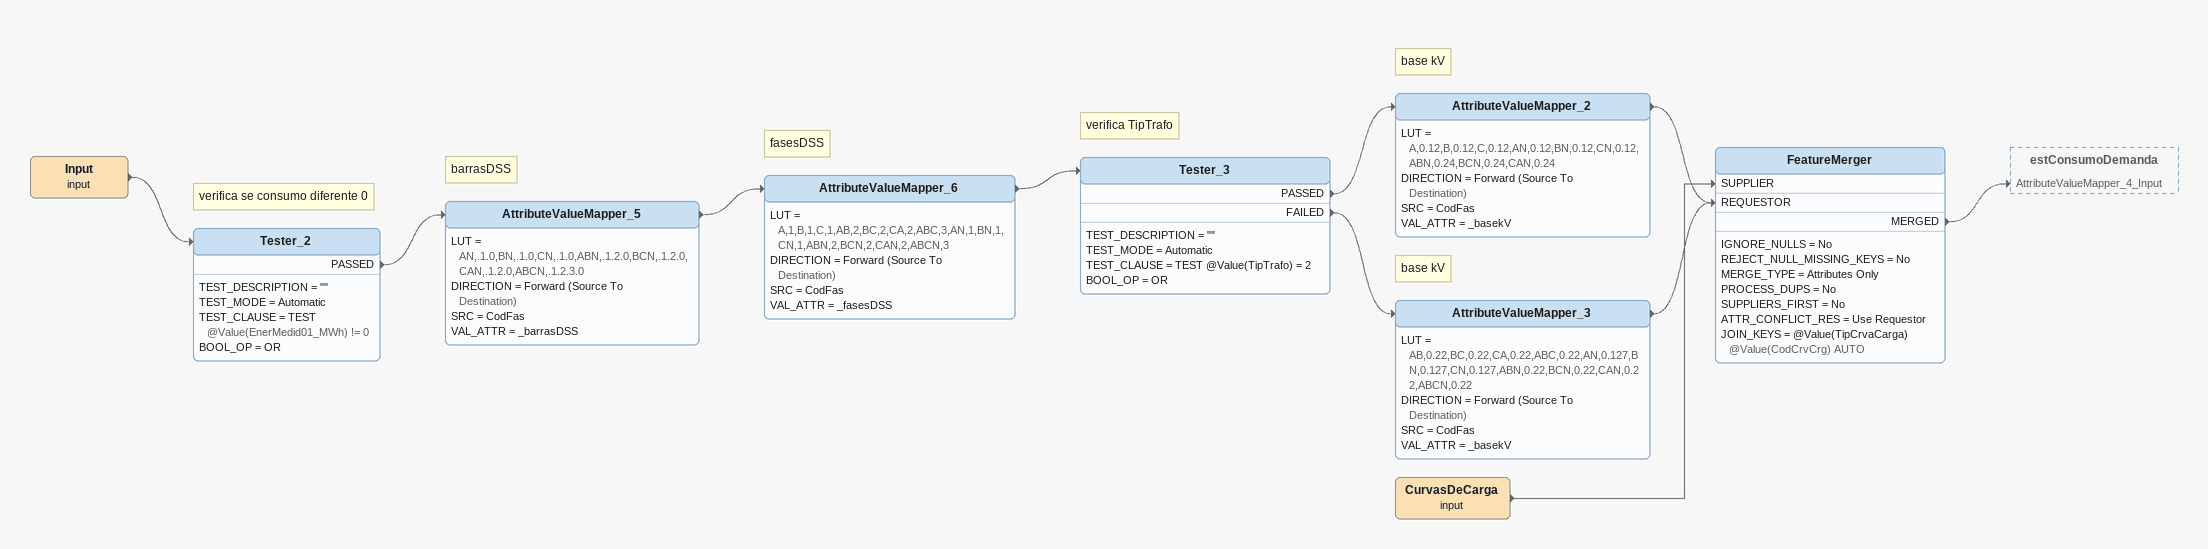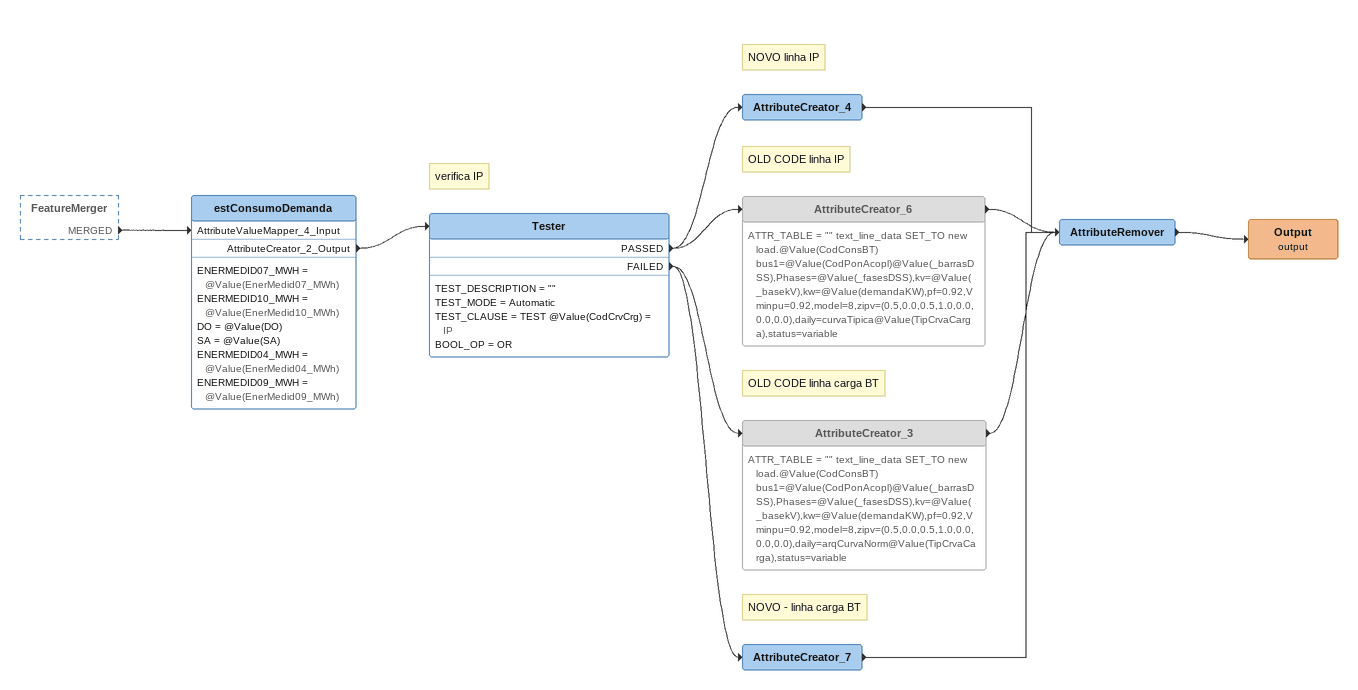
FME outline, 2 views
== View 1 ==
Input (input)
    -> Tester_2
Note: verifica se consumo diferente 0
Tester_2
    TEST_DESCRIPTION = ""
    TEST_MODE = Automatic
    TEST_CLAUSE = TEST @Value(EnerMedid01_MWh) != 0
    BOOL_OP = OR
    PASSED -> AttributeValueMapper_5
Note: barrasDSS
AttributeValueMapper_5
    LUT = AN,.1.0,BN,.1.0,CN,.1.0,ABN,.1.2.0,BCN,.1.2.0,CAN,.1.2.0,ABCN,.1.2.3.0
    DIRECTION = Forward (Source To Destination)
    SRC = CodFas
    VAL_ATTR = _barrasDSS
    -> AttributeValueMapper_6
Note: fasesDSS
AttributeValueMapper_6
    LUT = A,1,B,1,C,1,AB,2,BC,2,CA,2,ABC,3,AN,1,BN,1,CN,1,ABN,2,BCN,2,CAN,2,ABCN,3
    DIRECTION = Forward (Source To Destination)
    SRC = CodFas
    VAL_ATTR = _fasesDSS
    -> Tester_3
Note: verifica TipTrafo
Tester_3
    TEST_DESCRIPTION = ""
    TEST_MODE = Automatic
    TEST_CLAUSE = TEST @Value(TipTrafo) = 2
    BOOL_OP = OR
    PASSED -> AttributeValueMapper_2
    FAILED -> AttributeValueMapper_3
Note: base kV
AttributeValueMapper_2
    LUT = A,0.12,B,0.12,C,0.12,AN,0.12,BN,0.12,CN,0.12,ABN,0.24,BCN,0.24,CAN,0.24
    DIRECTION = Forward (Source To Destination)
    SRC = CodFas
    VAL_ATTR = _basekV
    -> FeatureMerger [REQUESTOR]
Note: base kV
AttributeValueMapper_3
    LUT = AB,0.22,BC,0.22,CA,0.22,ABC,0.22,AN,0.127,BN,0.127,CN,0.127,ABN,0.22,BCN,0.22,CAN,0.22,ABCN,0.22
    DIRECTION = Forward (Source To Destination)
    SRC = CodFas
    VAL_ATTR = _basekV
    -> FeatureMerger [REQUESTOR]
CurvasDeCarga (input)
    -> FeatureMerger [SUPPLIER]
FeatureMerger
    IGNORE_NULLS = No
    REJECT_NULL_MISSING_KEYS = No
    MERGE_TYPE = Attributes Only
    PROCESS_DUPS = No
    SUPPLIERS_FIRST = No
    ATTR_CONFLICT_RES = Use Requestor
    JOIN_KEYS = @Value(TipCrvaCarga) @Value(CodCrvCrg) AUTO
    MERGED -> estConsumoDemanda [AttributeValueMapper_4_Input]

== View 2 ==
FeatureMerger [outside]
    MERGED -> estConsumoDemanda [AttributeValueMapper_4_Input]
estConsumoDemanda
    ENERMEDID07_MWH = @Value(EnerMedid07_MWh)
    ENERMEDID10_MWH = @Value(EnerMedid10_MWh)
    DO = @Value(DO)
    SA = @Value(SA)
    ENERMEDID04_MWH = @Value(EnerMedid04_MWh)
    ENERMEDID09_MWH = @Value(EnerMedid09_MWh)
    AttributeCreator_2_Output -> Tester
Note: verifica IP
Tester
    TEST_DESCRIPTION = ""
    TEST_MODE = Automatic
    TEST_CLAUSE = TEST @Value(CodCrvCrg) = IP
    BOOL_OP = OR
    PASSED -> AttributeCreator_4
    PASSED -> AttributeCreator_6
    FAILED -> AttributeCreator_3
    FAILED -> AttributeCreator_7
Note: NOVO linha IP
AttributeCreator_4
    -> AttributeRemover
Note: OLD CODE linha IP
AttributeCreator_6 [off]
    ATTR_TABLE = "" text_line_data SET_TO new load.@Value(CodConsBT) bus1=@Value(CodPonAcopl)@Value(_barrasDSS),Phases=@Value(_fasesDSS),kv=@Value(_basekV),kw=@Value(demandaKW),pf=0.92,Vminpu=0.92,model=8,zipv=(0.5,0.0,0.5,1.0,0.0,0.0,0.0),daily=curvaTipica@Value(TipCrvaCarga),status=variable
    -> AttributeRemover
Note: OLD CODE linha carga BT
AttributeCreator_3 [off]
    ATTR_TABLE = "" text_line_data SET_TO new load.@Value(CodConsBT) bus1=@Value(CodPonAcopl)@Value(_barrasDSS),Phases=@Value(_fasesDSS),kv=@Value(_basekV),kw=@Value(demandaKW),pf=0.92,Vminpu=0.92,model=8,zipv=(0.5,0.0,0.5,1.0,0.0,0.0,0.0),daily=arqCurvaNorm@Value(TipCrvaCarga),status=variable
    -> AttributeRemover
Note: NOVO - linha carga BT
AttributeCreator_7
    -> AttributeRemover
AttributeRemover
    -> Output (output)
Output (output)
